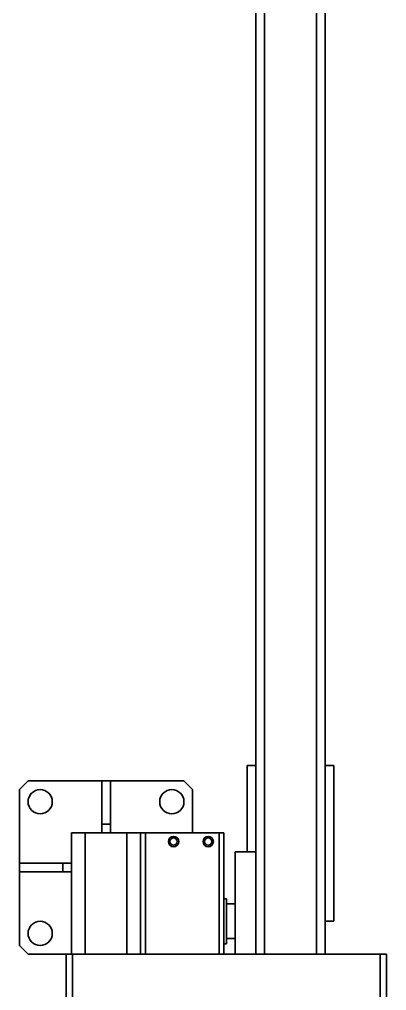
# Model space of a CAD drawing. Header units: millimetres. Extents: x 914 to 910632, y -176 to 682692.
# Drawn here: x 31952 to 32164, y 16474 to 17034 of the extents above; entities that cross this region are included whole.
import ezdxf

# ---------------------------------------------------------------- set-up
doc = ezdxf.new("R2010")
doc.units = ezdxf.units.MM

# ---------------------------------------------------------------- blocks, each defined once
blk = doc.blocks.new('后右')
at = {"color": 4, "linetype": 'Continuous', "lineweight": 35}
for p, q in [((1203793.75, -781650.78), (1203788.75, -781655.78)), ((1203793.75, -781650.78), (1203836.25, -781650.78)), ((1203841.25, -781650.78), (1203836.25, -781650.78)), ((1203836.25, -781650.78), (1203836.25, -781675.78)), ((1203841.25, -781650.78), (1203883.75, -781650.78)), ((1203841.25, -781650.78), (1203841.25, -781675.78)), ((1203888.75, -781655.78), (1203883.75, -781650.78)), ((1203788.75, -781677.78), (1203788.75, -781655.78)), ((1203888.75, -781655.78), (1203888.75, -781698.28)), ((1203723.75, -781677.78), (1203788.75, -781677.78)), ((1203788.75, -781677.78), (1203788.75, -781681.51)), ((1203841.25, -781675.78), (1203836.25, -781675.78)), ((1203836.25, -781675.78), (1203836.25, -781680.78)), ((1203841.25, -781675.78), (1203841.25, -781680.78)), ((1203723.75, -781681.51), (1203788.75, -781681.51)), ((1203858.75, -781680.78), (1203788.75, -781680.78)), ((1203788.75, -781681.51), (1203788.75, -781859.04)), ((1203858.75, -781680.78), (1203858.75, -781688.78)), ((1203858.75, -781688.78), (1203788.75, -781688.78)), ((1203858.75, -781688.78), (1203858.75, -781712.78)), ((1203858.75, -781698.28), (1203863.75, -781698.28)), ((1203863.75, -781698.28), (1203863.75, -781703.28)), ((1203863.75, -781698.28), (1203888.75, -781698.28)), ((1203888.75, -781698.28), (1203888.75, -781703.28)), ((1203858.75, -781703.28), (1203863.75, -781703.28)), ((1203863.75, -781703.28), (1203888.75, -781703.28)), ((1203888.75, -781703.28), (1203888.75, -781745.78)), ((1203858.75, -781712.78), (1203788.75, -781712.78)), ((1203858.75, -781712.78), (1203858.75, -781720.78)), ((1203788.75, -781720.78), (1203858.75, -781720.78)), ((1203788.75, -781723.51), (1203858.75, -781723.51)), ((1203858.75, -781723.51), (1203858.75, -781720.78)), ((1203858.75, -781766.04), (1203858.75, -781723.51)), ((1203883.75, -781750.78), (1203888.75, -781745.78)), ((1203883.75, -781750.78), (1203858.75, -781750.78)), ((1203788.75, -781766.04), (1203858.75, -781766.04)), ((1203858.75, -781766.04), (1203858.75, -781768.78)), ((1203788.75, -781768.78), (1203858.75, -781768.78)), ((1203794.75, -781768.78), (1203794.75, -781770.28)), ((1203794.75, -781770.28), (1203820.75, -781770.28)), ((1203797.75, -781770.28), (1203797.75, -781775.28)), ((1203817.75, -781775.28), (1203817.75, -781770.28)), ((1203820.75, -781770.28), (1203820.75, -781768.78)), ((1203788.75, -781775.28), (1203847.75, -781775.28)), ((1203847.75, -781775.28), (1203847.75, -781787.28)), ((1203847.75, -781782.28), (1203897.75, -781782.28)), ((1203897.75, -781782.28), (1203897.75, -781787.28)), ((1203788.75, -781787.28), (1203847.75, -781787.28)), ((1204777.75, -781787.28), (1203847.75, -781787.28)), ((1204777.75, -781792.28), (1203788.75, -781792.28)), ((1204777.75, -781822.28), (1203788.75, -781822.28)), ((1204777.75, -781827.28), (1203788.75, -781827.28)), ((1203807.75, -781832.28), (1203807.75, -781827.28)), ((1203897.75, -781827.28), (1203897.75, -781832.28)), ((1203897.75, -781832.28), (1203807.75, -781832.28)), ((1203723.75, -781859.04), (1203788.75, -781859.04)), ((1203723.75, -781862.78), (1203788.75, -781862.78)), ((1203788.75, -781859.04), (1203788.75, -781862.78))]:
    blk.add_line(p, q, dxfattribs=at)
for centre, radius in [((1203800.75, -781662.78), 7), ((1203876.75, -781662.78), 7), ((1203876.75, -781738.78), 7), ((1203853.75, -781739.78), 3), ((1203853.75, -781739.78), 2.1), ((1203853.75, -781759.78), 3), ((1203853.75, -781759.78), 2.1)]:
    blk.add_circle(centre, radius, dxfattribs=at)

msp = doc.modelspace()

# ---------------------------------------------------------------- block references
at = {"color": 4, "lineweight": 30, "rotation": 90}
msp.add_blockref('后右', (-749698.86, -1187294.135), dxfattribs=at)

doc.saveas('drawing.dxf')
